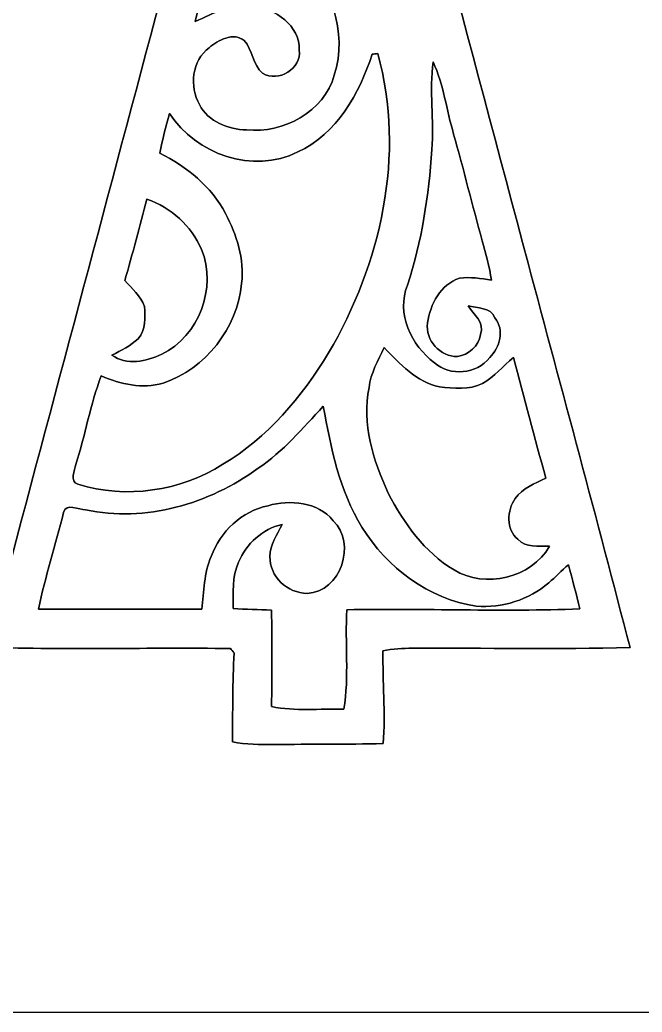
# Model space of a CAD drawing. Header units: centimetres. Extents: x -16.8 to 16.8, y -16.7 to 16.7.
# Drawn here: x -5.09 to 6.13, y -16.67 to 1.23 of the extents above; entities that cross this region are included whole.
import ezdxf

# ---------------------------------------------------------------- set-up
doc = ezdxf.new("R2010")
doc.units = ezdxf.units.CM
doc.header["$MEASUREMENT"] = 0
doc.layers.add('Layer 1', color=7, linetype='Continuous')

msp = doc.modelspace()

# ---------------------------------------------------------------- linework, layer by layer
at = {"layer": 'Layer 1', "color": 7}
for points, knots in [([(-16.77458, 16.66875), (-16.77458, 16.66875), (16.77458, 16.66875), (16.77458, 16.66875), (16.77458, 16.66875), (16.77458, 16.66875), (16.77458, -16.66875), (16.77458, -16.66875), (16.77458, -16.66875), (16.77458, -16.66875), (-16.77458, -16.66875), (-16.77458, -16.66875), (-16.77458, -16.66875), (-16.77458, -16.66875), (-16.77458, 16.66875), (-16.77458, 16.66875), (-16.77458, 16.66875), (-16.77458, 16.66875), (-16.77458, 16.66875), (-16.77458, 16.66875)], [0, 0, 0, 0, 0.16666667, 0.16666667, 0.16666667, 0.16666667, 0.33333333, 0.33333333, 0.33333333, 0.33333333, 0.5, 0.5, 0.5, 0.5, 0.66666667, 0.66666667, 0.66666667, 0.66666667, 1, 1, 1, 1]), ([(-0.13864, 10.69128), (-1.98191, 3.76449), (-3.82693, -3.16195), (-5.67231, -10.08839), (-5.67231, -10.08839), (-4.21428, -10.13531), (-2.75414, -10.08944), (-1.29505, -10.11026), (-1.29505, -10.11026), (-1.27353, -10.13566), (-1.2513, -10.16106), (-1.22908, -10.18681), (-1.22908, -10.18681), (-1.25518, -10.72092), (-1.25342, -11.25573), (-1.25942, -11.79054), (-1.25942, -11.79054), (-1.01529, -11.85228), (-0.76129, -11.83464), (-0.51153, -11.84134), (-0.51153, -11.84134), (0.14534, -11.83358), (0.80222, -11.84134), (1.45909, -11.82476), (1.45909, -11.82476), (1.50354, -11.26807), (1.44851, -10.70857), (1.45556, -10.15118), (1.45556, -10.15118), (1.63195, -10.11132), (1.81257, -10.10814), (1.99284, -10.10356), (1.99284, -10.10356), (3.29882, -10.10003), (4.60516, -10.12543), (5.91114, -10.09227), (5.91114, -10.09227), (5.31072, -7.77804), (4.69053, -5.46841), (4.07176, -3.15912), (4.07176, -3.15912), (3.01801, 0.81703), (1.95263, 4.79002), (0.89958, 8.76653), (0.89958, 8.76653), (0.63112, 9.70492), (0.41945, 10.65918), (0.1203, 11.58875), (0.1203, 11.58875), (0.00282, 11.29947), (-0.0568, 10.9915), (-0.13864, 10.69128), (-0.13864, 10.69128), (-0.13864, 10.69128), (-0.13864, 10.69128), (-0.13864, 10.69128)], [0, 0, 0, 0, 0.06666667, 0.06666667, 0.06666667, 0.06666667, 0.13333333, 0.13333333, 0.13333333, 0.13333333, 0.2, 0.2, 0.2, 0.2, 0.26666667, 0.26666667, 0.26666667, 0.26666667, 0.33333333, 0.33333333, 0.33333333, 0.33333333, 0.4, 0.4, 0.4, 0.4, 0.46666667, 0.46666667, 0.46666667, 0.46666667, 0.53333333, 0.53333333, 0.53333333, 0.53333333, 0.6, 0.6, 0.6, 0.6, 0.66666667, 0.66666667, 0.66666667, 0.66666667, 0.73333333, 0.73333333, 0.73333333, 0.73333333, 0.8, 0.8, 0.8, 0.8, 0.86666667, 0.86666667, 0.86666667, 0.86666667, 1, 1, 1, 1]), ([(-1.31657, 3.57399), (-0.81104, 3.296), (-0.4004, 2.8769), (-0.01799, 2.45145), (-0.01799, 2.45145), (0.49953, 1.85385), (0.82726, 1.016), (0.57856, 0.23072), (0.57856, 0.23072), (0.3937, -0.43251), (-0.34537, -0.82056), (-1.00401, -0.7553), (-1.00401, -0.7553), (-1.33456, -0.7493), (-1.69369, -0.60748), (-1.85244, -0.29951), (-1.85244, -0.29951), (-2.03588, 0.02187), (-1.99319, 0.5013), (-1.67781, 0.72566), (-1.67781, 0.72566), (-1.51518, 0.86713), (-1.24389, 1.01071), (-1.04704, 0.8576), (-1.04704, 0.8576), (-0.89112, 0.6858), (-0.89288, 0.42616), (-0.7179, 0.2667), (-0.7179, 0.2667), (-0.42686, 0.09384), (-0.00776, 0.34749), (-0.05327, 0.68792), (-0.05327, 0.68792), (-0.04163, 1.13065), (-0.48613, 1.43051), (-0.88547, 1.4792), (-0.88547, 1.4792), (-1.26118, 1.54728), (-1.59914, 1.34444), (-1.92793, 1.19909), (-1.92793, 1.19909), (-1.76142, 1.99919), (-1.51236, 2.78024), (-1.31657, 3.57399)], [0, 0, 0, 0, 0.08333333, 0.08333333, 0.08333333, 0.08333333, 0.16666667, 0.16666667, 0.16666667, 0.16666667, 0.25, 0.25, 0.25, 0.25, 0.33333333, 0.33333333, 0.33333333, 0.33333333, 0.41666667, 0.41666667, 0.41666667, 0.41666667, 0.5, 0.5, 0.5, 0.5, 0.58333333, 0.58333333, 0.58333333, 0.58333333, 0.66666667, 0.66666667, 0.66666667, 0.66666667, 0.75, 0.75, 0.75, 0.75, 0.83333333, 0.83333333, 0.83333333, 0.83333333, 1, 1, 1, 1]), ([(1.2633, 0.61101), (1.28764, 0.61348), (1.33597, 0.61877), (1.36031, 0.62124), (1.36031, 0.62124), (1.87149, -1.20368), (1.41534, -3.17324), (0.4759, -4.77908), (0.4759, -4.77908), (-0.0067, -5.57177), (-0.62265, -6.31119), (-1.43193, -6.78639), (-1.43193, -6.78639), (-2.19639, -7.27251), (-3.17782, -7.41715), (-4.04424, -7.14693), (-4.04424, -7.14693), (-4.20652, -7.09824), (-4.10034, -6.89116), (-4.08164, -6.78956), (-4.08164, -6.78956), (-3.91442, -6.26145), (-3.82235, -5.71041), (-3.62338, -5.19289), (-3.62338, -5.19289), (-3.2766, -5.34494), (-2.8829, -5.43207), (-2.51001, -5.32306), (-2.51001, -5.32306), (-1.74237, -5.0673), (-1.16875, -4.32894), (-1.09361, -3.52566), (-1.09361, -3.52566), (-1.03611, -3.08892), (-1.18498, -2.6483), (-1.38218, -2.26448), (-1.38218, -2.26448), (-1.63971, -1.77518), (-2.08209, -1.42028), (-2.56787, -1.17546), (-2.56787, -1.17546), (-2.51601, -0.93521), (-2.47015, -0.6925), (-2.39078, -0.45932), (-2.39078, -0.45932), (-1.91488, -1.19874), (-0.88653, -1.55716), (-0.08114, -1.15358), (-0.08114, -1.15358), (0.62653, -0.83009), (1.02941, -0.09772), (1.2633, 0.61101)], [0, 0, 0, 0, 0.07142857, 0.07142857, 0.07142857, 0.07142857, 0.14285714, 0.14285714, 0.14285714, 0.14285714, 0.21428571, 0.21428571, 0.21428571, 0.21428571, 0.28571429, 0.28571429, 0.28571429, 0.28571429, 0.35714286, 0.35714286, 0.35714286, 0.35714286, 0.42857143, 0.42857143, 0.42857143, 0.42857143, 0.5, 0.5, 0.5, 0.5, 0.57142857, 0.57142857, 0.57142857, 0.57142857, 0.64285714, 0.64285714, 0.64285714, 0.64285714, 0.71428571, 0.71428571, 0.71428571, 0.71428571, 0.78571429, 0.78571429, 0.78571429, 0.78571429, 0.85714286, 0.85714286, 0.85714286, 0.85714286, 1, 1, 1, 1]), ([(2.35973, 0.47308), (2.55094, 0.05962), (2.60174, -0.39652), (2.73015, -0.82973), (2.73015, -0.82973), (2.90971, -1.46897), (3.06776, -2.1142), (3.24767, -2.75343), (3.24767, -2.75343), (3.31011, -2.98909), (3.37502, -3.2258), (3.41348, -3.46745), (3.41348, -3.46745), (3.22333, -3.43676), (3.02648, -3.40043), (2.83492, -3.43253), (2.83492, -3.43253), (2.49237, -3.54224), (2.30787, -3.89996), (2.26131, -4.23545), (2.26131, -4.23545), (2.21051, -4.54378), (2.49061, -4.85528), (2.8, -4.84258), (2.8, -4.84258), (2.99967, -4.81647), (3.18558, -4.65032), (3.21275, -4.44747), (3.21275, -4.44747), (3.29812, -4.22592), (3.08998, -4.08799), (2.99014, -3.92642), (2.99014, -3.92642), (3.14854, -3.97898), (3.4036, -3.94511), (3.47451, -4.14479), (3.47451, -4.14479), (3.65301, -4.36421), (3.56164, -4.67678), (3.38067, -4.86198), (3.38067, -4.86198), (3.15136, -5.16396), (2.66453, -5.20347), (2.38266, -4.95476), (2.38266, -4.95476), (1.96815, -4.6482), (1.69086, -4.058), (1.89724, -3.55494), (1.89724, -3.55494), (2.15406, -2.76507), (2.286, -1.93746), (2.33574, -1.11019), (2.33574, -1.11019), (2.37843, -0.58314), (2.29094, -0.05151), (2.35973, 0.47308)], [0, 0, 0, 0, 0.06666667, 0.06666667, 0.06666667, 0.06666667, 0.13333333, 0.13333333, 0.13333333, 0.13333333, 0.2, 0.2, 0.2, 0.2, 0.26666667, 0.26666667, 0.26666667, 0.26666667, 0.33333333, 0.33333333, 0.33333333, 0.33333333, 0.4, 0.4, 0.4, 0.4, 0.46666667, 0.46666667, 0.46666667, 0.46666667, 0.53333333, 0.53333333, 0.53333333, 0.53333333, 0.6, 0.6, 0.6, 0.6, 0.66666667, 0.66666667, 0.66666667, 0.66666667, 0.73333333, 0.73333333, 0.73333333, 0.73333333, 0.8, 0.8, 0.8, 0.8, 0.86666667, 0.86666667, 0.86666667, 0.86666667, 1, 1, 1, 1]), ([(-2.80106, -2.00413), (-2.36467, -2.15124), (-2.00025, -2.48849), (-1.81539, -2.90971), (-1.81539, -2.90971), (-1.5367, -3.60257), (-1.85808, -4.47534), (-2.53471, -4.80307), (-2.53471, -4.80307), (-2.80811, -4.93042), (-3.17218, -5.01227), (-3.43112, -4.81753), (-3.43112, -4.81753), (-3.26531, -4.73357), (-3.09386, -4.65032), (-2.95804, -4.52155), (-2.95804, -4.52155), (-2.8194, -4.36457), (-2.83281, -4.13173), (-2.84409, -3.93841), (-2.84409, -3.93841), (-2.91677, -3.75214), (-3.07023, -3.61809), (-3.20005, -3.47239), (-3.20005, -3.47239), (-3.05647, -2.98556), (-2.93405, -2.49343), (-2.80106, -2.00413)], [0, 0, 0, 0, 0.125, 0.125, 0.125, 0.125, 0.25, 0.25, 0.25, 0.25, 0.375, 0.375, 0.375, 0.375, 0.5, 0.5, 0.5, 0.5, 0.625, 0.625, 0.625, 0.625, 0.75, 0.75, 0.75, 0.75, 1, 1, 1, 1]), ([(1.4792, -4.68242), (1.75895, -4.97699), (2.05987, -5.30366), (2.47544, -5.39009), (2.47544, -5.39009), (2.72979, -5.4162), (3.01343, -5.45324), (3.24979, -5.32906), (3.24979, -5.32906), (3.4604, -5.20382), (3.62444, -5.01967), (3.80859, -4.86128), (3.80859, -4.86128), (3.99732, -5.58765), (4.19312, -6.31225), (4.39244, -7.03615), (4.39244, -7.03615), (4.19488, -7.13528), (3.97581, -7.21748), (3.8414, -7.40339), (3.8414, -7.40339), (3.68935, -7.61965), (3.66995, -7.95972), (3.88973, -8.13999), (3.88973, -8.13999), (4.0319, -8.30086), (4.26544, -8.25147), (4.45735, -8.26523), (4.45735, -8.26523), (4.1342, -8.84484), (3.29565, -9.03358), (2.7372, -8.69033), (2.7372, -8.69033), (2.2031, -8.37318), (1.83233, -7.84825), (1.55046, -7.30603), (1.55046, -7.30603), (1.27706, -6.71689), (1.07597, -6.05367), (1.20509, -5.40138), (1.20509, -5.40138), (1.23825, -5.14279), (1.3656, -4.91208), (1.4792, -4.68242)], [0, 0, 0, 0, 0.08333333, 0.08333333, 0.08333333, 0.08333333, 0.16666667, 0.16666667, 0.16666667, 0.16666667, 0.25, 0.25, 0.25, 0.25, 0.33333333, 0.33333333, 0.33333333, 0.33333333, 0.41666667, 0.41666667, 0.41666667, 0.41666667, 0.5, 0.5, 0.5, 0.5, 0.58333333, 0.58333333, 0.58333333, 0.58333333, 0.66666667, 0.66666667, 0.66666667, 0.66666667, 0.75, 0.75, 0.75, 0.75, 0.83333333, 0.83333333, 0.83333333, 0.83333333, 1, 1, 1, 1]), ([(-0.79481, -6.85941), (-0.34361, -6.55426), (0.00882, -6.13481), (0.37888, -5.74146), (0.37888, -5.74146), (0.51717, -6.49076), (0.66887, -7.26193), (1.07668, -7.9188), (1.07668, -7.9188), (1.524, -8.65082), (2.28071, -9.21632), (3.13831, -9.34579), (3.13831, -9.34579), (3.60221, -9.38036), (4.09257, -9.23537), (4.44465, -8.92422), (4.44465, -8.92422), (4.56953, -8.82297), (4.67607, -8.70232), (4.79884, -8.59861), (4.79884, -8.59861), (4.87221, -8.86319), (4.94383, -9.12848), (5.00592, -9.39624), (5.00592, -9.39624), (3.60539, -9.44527), (2.20486, -9.38812), (0.80433, -9.40929), (0.80433, -9.40929), (0.76694, -10.00689), (0.84984, -10.61367), (0.75001, -11.20669), (0.75001, -11.20669), (0.31679, -11.19082), (-0.12629, -11.24761), (-0.55351, -11.15589), (-0.55351, -11.15589), (-0.54434, -10.57592), (-0.54151, -9.99596), (-0.55457, -9.41634), (-0.55457, -9.41634), (-0.78634, -9.40682), (-1.01706, -9.40012), (-1.24813, -9.39094), (-1.24813, -9.39094), (-1.23261, -9.11225), (-1.27635, -8.81309), (-1.14759, -8.55451), (-1.14759, -8.55451), (-1.01318, -8.21866), (-0.71473, -7.95338), (-0.3616, -7.87047), (-0.3616, -7.87047), (-0.44485, -8.05956), (-0.59055, -8.23101), (-0.58208, -8.44867), (-0.58208, -8.44867), (-0.59514, -8.8071), (-0.26529, -9.11472), (0.08855, -9.11542), (0.08855, -9.11542), (0.69779, -9.08826), (0.98496, -8.21408), (0.55739, -7.80415), (0.55739, -7.80415), (0.28363, -7.45913), (-0.2219, -7.42456), (-0.61736, -7.53322), (-0.61736, -7.53322), (-1.08726, -7.63341), (-1.47814, -8.00135), (-1.64183, -8.44867), (-1.64183, -8.44867), (-1.77588, -8.74713), (-1.76883, -9.08121), (-1.81046, -9.40047), (-1.81046, -9.40047), (-2.79259, -9.40259), (-3.77472, -9.40294), (-4.75686, -9.40012), (-4.75686, -9.40012), (-4.63056, -8.81309), (-4.45629, -8.23736), (-4.30283, -7.65739), (-4.30283, -7.65739), (-4.26544, -7.47007), (-4.02061, -7.61436), (-3.91019, -7.60801), (-3.91019, -7.60801), (-2.82399, -7.83696), (-1.67958, -7.50323), (-0.79481, -6.85941)], [0, 0, 0, 0, 0.04166667, 0.04166667, 0.04166667, 0.04166667, 0.08333333, 0.08333333, 0.08333333, 0.08333333, 0.125, 0.125, 0.125, 0.125, 0.16666667, 0.16666667, 0.16666667, 0.16666667, 0.20833333, 0.20833333, 0.20833333, 0.20833333, 0.25, 0.25, 0.25, 0.25, 0.29166667, 0.29166667, 0.29166667, 0.29166667, 0.33333333, 0.33333333, 0.33333333, 0.33333333, 0.375, 0.375, 0.375, 0.375, 0.41666667, 0.41666667, 0.41666667, 0.41666667, 0.45833333, 0.45833333, 0.45833333, 0.45833333, 0.5, 0.5, 0.5, 0.5, 0.54166667, 0.54166667, 0.54166667, 0.54166667, 0.58333333, 0.58333333, 0.58333333, 0.58333333, 0.625, 0.625, 0.625, 0.625, 0.66666667, 0.66666667, 0.66666667, 0.66666667, 0.70833333, 0.70833333, 0.70833333, 0.70833333, 0.75, 0.75, 0.75, 0.75, 0.79166667, 0.79166667, 0.79166667, 0.79166667, 0.83333333, 0.83333333, 0.83333333, 0.83333333, 0.875, 0.875, 0.875, 0.875, 0.91666667, 0.91666667, 0.91666667, 0.91666667, 1, 1, 1, 1])]:
    msp.add_open_spline(points, degree=3, knots=knots, dxfattribs=at)
at = {"layer": 'Layer 1', "color": 251}
for points, knots in [([(-0.13864, 10.69128), (-0.0568, 10.9915), (0.00282, 11.29947), (0.1203, 11.58875), (0.1203, 11.58875), (0.41945, 10.65918), (0.63112, 9.70492), (0.89958, 8.76653), (0.89958, 8.76653), (1.95263, 4.79002), (3.01801, 0.81703), (4.07176, -3.15912), (4.07176, -3.15912), (4.69053, -5.46841), (5.31072, -7.77804), (5.91114, -10.09227), (5.91114, -10.09227), (4.60516, -10.12543), (3.29882, -10.10003), (1.99284, -10.10356), (1.99284, -10.10356), (1.81257, -10.10814), (1.63195, -10.11132), (1.45556, -10.15118), (1.45556, -10.15118), (1.44851, -10.70857), (1.50354, -11.26807), (1.45909, -11.82476), (1.45909, -11.82476), (0.80222, -11.84134), (0.14534, -11.83358), (-0.51153, -11.84134), (-0.51153, -11.84134), (-0.76129, -11.83464), (-1.01529, -11.85228), (-1.25942, -11.79054), (-1.25942, -11.79054), (-1.25342, -11.25573), (-1.25518, -10.72092), (-1.22908, -10.18681), (-1.22908, -10.18681), (-1.2513, -10.16106), (-1.27353, -10.13566), (-1.29505, -10.11026), (-1.29505, -10.11026), (-2.75414, -10.08944), (-4.21428, -10.13531), (-5.67231, -10.08839), (-5.67231, -10.08839), (-3.82693, -3.16195), (-1.98191, 3.76449), (-0.13864, 10.69128), (-0.13864, 10.69128), (-0.13864, 10.69128), (-0.13864, 10.69128), (-0.13864, 10.69128)], [0, 0, 0, 0, 0.06666667, 0.06666667, 0.06666667, 0.06666667, 0.13333333, 0.13333333, 0.13333333, 0.13333333, 0.2, 0.2, 0.2, 0.2, 0.26666667, 0.26666667, 0.26666667, 0.26666667, 0.33333333, 0.33333333, 0.33333333, 0.33333333, 0.4, 0.4, 0.4, 0.4, 0.46666667, 0.46666667, 0.46666667, 0.46666667, 0.53333333, 0.53333333, 0.53333333, 0.53333333, 0.6, 0.6, 0.6, 0.6, 0.66666667, 0.66666667, 0.66666667, 0.66666667, 0.73333333, 0.73333333, 0.73333333, 0.73333333, 0.8, 0.8, 0.8, 0.8, 0.86666667, 0.86666667, 0.86666667, 0.86666667, 1, 1, 1, 1]), ([(-1.31657, 3.57399), (-1.51236, 2.78024), (-1.76142, 1.99919), (-1.92793, 1.19909), (-1.92793, 1.19909), (-1.59914, 1.34444), (-1.26118, 1.54728), (-0.88547, 1.4792), (-0.88547, 1.4792), (-0.48613, 1.43051), (-0.04163, 1.13065), (-0.05327, 0.68792), (-0.05327, 0.68792), (-0.00776, 0.34749), (-0.42686, 0.09384), (-0.7179, 0.2667), (-0.7179, 0.2667), (-0.89288, 0.42616), (-0.89112, 0.6858), (-1.04704, 0.8576), (-1.04704, 0.8576), (-1.24389, 1.01071), (-1.51518, 0.86713), (-1.67781, 0.72566), (-1.67781, 0.72566), (-1.99319, 0.5013), (-2.03588, 0.02187), (-1.85244, -0.29951), (-1.85244, -0.29951), (-1.69369, -0.60748), (-1.33456, -0.7493), (-1.00401, -0.7553), (-1.00401, -0.7553), (-0.34537, -0.82056), (0.3937, -0.43251), (0.57856, 0.23072), (0.57856, 0.23072), (0.82726, 1.016), (0.49953, 1.85385), (-0.01799, 2.45145), (-0.01799, 2.45145), (-0.4004, 2.8769), (-0.81104, 3.296), (-1.31657, 3.57399), (-1.31657, 3.57399), (-1.31657, 3.57399), (-1.31657, 3.57399), (-1.31657, 3.57399)], [0, 0, 0, 0, 0.07692308, 0.07692308, 0.07692308, 0.07692308, 0.15384615, 0.15384615, 0.15384615, 0.15384615, 0.23076923, 0.23076923, 0.23076923, 0.23076923, 0.30769231, 0.30769231, 0.30769231, 0.30769231, 0.38461538, 0.38461538, 0.38461538, 0.38461538, 0.46153846, 0.46153846, 0.46153846, 0.46153846, 0.53846154, 0.53846154, 0.53846154, 0.53846154, 0.61538462, 0.61538462, 0.61538462, 0.61538462, 0.69230769, 0.69230769, 0.69230769, 0.69230769, 0.76923077, 0.76923077, 0.76923077, 0.76923077, 0.84615385, 0.84615385, 0.84615385, 0.84615385, 1, 1, 1, 1]), ([(1.2633, 0.61101), (1.02941, -0.09772), (0.62653, -0.83009), (-0.08114, -1.15358), (-0.08114, -1.15358), (-0.88653, -1.55716), (-1.91488, -1.19874), (-2.39078, -0.45932), (-2.39078, -0.45932), (-2.47015, -0.6925), (-2.51601, -0.93521), (-2.56787, -1.17546), (-2.56787, -1.17546), (-2.08209, -1.42028), (-1.63971, -1.77518), (-1.38218, -2.26448), (-1.38218, -2.26448), (-1.18498, -2.6483), (-1.03611, -3.08892), (-1.09361, -3.52566), (-1.09361, -3.52566), (-1.16875, -4.32894), (-1.74237, -5.0673), (-2.51001, -5.32306), (-2.51001, -5.32306), (-2.8829, -5.43207), (-3.2766, -5.34494), (-3.62338, -5.19289), (-3.62338, -5.19289), (-3.82235, -5.71041), (-3.91442, -6.26145), (-4.08164, -6.78956), (-4.08164, -6.78956), (-4.10034, -6.89116), (-4.20652, -7.09824), (-4.04424, -7.14693), (-4.04424, -7.14693), (-3.17782, -7.41715), (-2.19639, -7.27251), (-1.43193, -6.78639), (-1.43193, -6.78639), (-0.62265, -6.31119), (-0.0067, -5.57177), (0.4759, -4.77908), (0.4759, -4.77908), (1.41534, -3.17324), (1.87149, -1.20368), (1.36031, 0.62124), (1.36031, 0.62124), (1.33597, 0.61877), (1.28764, 0.61348), (1.2633, 0.61101), (1.2633, 0.61101), (1.2633, 0.61101), (1.2633, 0.61101), (1.2633, 0.61101)], [0, 0, 0, 0, 0.06666667, 0.06666667, 0.06666667, 0.06666667, 0.13333333, 0.13333333, 0.13333333, 0.13333333, 0.2, 0.2, 0.2, 0.2, 0.26666667, 0.26666667, 0.26666667, 0.26666667, 0.33333333, 0.33333333, 0.33333333, 0.33333333, 0.4, 0.4, 0.4, 0.4, 0.46666667, 0.46666667, 0.46666667, 0.46666667, 0.53333333, 0.53333333, 0.53333333, 0.53333333, 0.6, 0.6, 0.6, 0.6, 0.66666667, 0.66666667, 0.66666667, 0.66666667, 0.73333333, 0.73333333, 0.73333333, 0.73333333, 0.8, 0.8, 0.8, 0.8, 0.86666667, 0.86666667, 0.86666667, 0.86666667, 1, 1, 1, 1]), ([(2.35973, 0.47308), (2.29094, -0.05151), (2.37843, -0.58314), (2.33574, -1.11019), (2.33574, -1.11019), (2.286, -1.93746), (2.15406, -2.76507), (1.89724, -3.55494), (1.89724, -3.55494), (1.69086, -4.058), (1.96815, -4.6482), (2.38266, -4.95476), (2.38266, -4.95476), (2.66453, -5.20347), (3.15136, -5.16396), (3.38067, -4.86198), (3.38067, -4.86198), (3.56164, -4.67678), (3.65301, -4.36421), (3.47451, -4.14479), (3.47451, -4.14479), (3.4036, -3.94511), (3.14854, -3.97898), (2.99014, -3.92642), (2.99014, -3.92642), (3.08998, -4.08799), (3.29812, -4.22592), (3.21275, -4.44747), (3.21275, -4.44747), (3.18558, -4.65032), (2.99967, -4.81647), (2.8, -4.84258), (2.8, -4.84258), (2.49061, -4.85528), (2.21051, -4.54378), (2.26131, -4.23545), (2.26131, -4.23545), (2.30787, -3.89996), (2.49237, -3.54224), (2.83492, -3.43253), (2.83492, -3.43253), (3.02648, -3.40043), (3.22333, -3.43676), (3.41348, -3.46745), (3.41348, -3.46745), (3.37502, -3.2258), (3.31011, -2.98909), (3.24767, -2.75343), (3.24767, -2.75343), (3.06776, -2.1142), (2.90971, -1.46897), (2.73015, -0.82973), (2.73015, -0.82973), (2.60174, -0.39652), (2.55094, 0.05962), (2.35973, 0.47308), (2.35973, 0.47308), (2.35973, 0.47308), (2.35973, 0.47308), (2.35973, 0.47308)], [0, 0, 0, 0, 0.0625, 0.0625, 0.0625, 0.0625, 0.125, 0.125, 0.125, 0.125, 0.1875, 0.1875, 0.1875, 0.1875, 0.25, 0.25, 0.25, 0.25, 0.3125, 0.3125, 0.3125, 0.3125, 0.375, 0.375, 0.375, 0.375, 0.4375, 0.4375, 0.4375, 0.4375, 0.5, 0.5, 0.5, 0.5, 0.5625, 0.5625, 0.5625, 0.5625, 0.625, 0.625, 0.625, 0.625, 0.6875, 0.6875, 0.6875, 0.6875, 0.75, 0.75, 0.75, 0.75, 0.8125, 0.8125, 0.8125, 0.8125, 0.875, 0.875, 0.875, 0.875, 1, 1, 1, 1]), ([(-2.80106, -2.00413), (-2.93405, -2.49343), (-3.05647, -2.98556), (-3.20005, -3.47239), (-3.20005, -3.47239), (-3.07023, -3.61809), (-2.91677, -3.75214), (-2.84409, -3.93841), (-2.84409, -3.93841), (-2.83281, -4.13173), (-2.8194, -4.36457), (-2.95804, -4.52155), (-2.95804, -4.52155), (-3.09386, -4.65032), (-3.26531, -4.73357), (-3.43112, -4.81753), (-3.43112, -4.81753), (-3.17218, -5.01227), (-2.80811, -4.93042), (-2.53471, -4.80307), (-2.53471, -4.80307), (-1.85808, -4.47534), (-1.5367, -3.60257), (-1.81539, -2.90971), (-1.81539, -2.90971), (-2.00025, -2.48849), (-2.36467, -2.15124), (-2.80106, -2.00413), (-2.80106, -2.00413), (-2.80106, -2.00413), (-2.80106, -2.00413), (-2.80106, -2.00413)], [0, 0, 0, 0, 0.11111111, 0.11111111, 0.11111111, 0.11111111, 0.22222222, 0.22222222, 0.22222222, 0.22222222, 0.33333333, 0.33333333, 0.33333333, 0.33333333, 0.44444444, 0.44444444, 0.44444444, 0.44444444, 0.55555556, 0.55555556, 0.55555556, 0.55555556, 0.66666667, 0.66666667, 0.66666667, 0.66666667, 0.77777778, 0.77777778, 0.77777778, 0.77777778, 1, 1, 1, 1]), ([(1.4792, -4.68242), (1.3656, -4.91208), (1.23825, -5.14279), (1.20509, -5.40138), (1.20509, -5.40138), (1.07597, -6.05367), (1.27706, -6.71689), (1.55046, -7.30603), (1.55046, -7.30603), (1.83233, -7.84825), (2.2031, -8.37318), (2.7372, -8.69033), (2.7372, -8.69033), (3.29565, -9.03358), (4.1342, -8.84484), (4.45735, -8.26523), (4.45735, -8.26523), (4.26544, -8.25147), (4.0319, -8.30086), (3.88973, -8.13999), (3.88973, -8.13999), (3.66995, -7.95972), (3.68935, -7.61965), (3.8414, -7.40339), (3.8414, -7.40339), (3.97581, -7.21748), (4.19488, -7.13528), (4.39244, -7.03615), (4.39244, -7.03615), (4.19312, -6.31225), (3.99732, -5.58765), (3.80859, -4.86128), (3.80859, -4.86128), (3.62444, -5.01967), (3.4604, -5.20382), (3.24979, -5.32906), (3.24979, -5.32906), (3.01343, -5.45324), (2.72979, -5.4162), (2.47544, -5.39009), (2.47544, -5.39009), (2.05987, -5.30366), (1.75895, -4.97699), (1.4792, -4.68242), (1.4792, -4.68242), (1.4792, -4.68242), (1.4792, -4.68242), (1.4792, -4.68242)], [0, 0, 0, 0, 0.07692308, 0.07692308, 0.07692308, 0.07692308, 0.15384615, 0.15384615, 0.15384615, 0.15384615, 0.23076923, 0.23076923, 0.23076923, 0.23076923, 0.30769231, 0.30769231, 0.30769231, 0.30769231, 0.38461538, 0.38461538, 0.38461538, 0.38461538, 0.46153846, 0.46153846, 0.46153846, 0.46153846, 0.53846154, 0.53846154, 0.53846154, 0.53846154, 0.61538462, 0.61538462, 0.61538462, 0.61538462, 0.69230769, 0.69230769, 0.69230769, 0.69230769, 0.76923077, 0.76923077, 0.76923077, 0.76923077, 0.84615385, 0.84615385, 0.84615385, 0.84615385, 1, 1, 1, 1]), ([(-0.79481, -6.85941), (-1.67958, -7.50323), (-2.82399, -7.83696), (-3.91019, -7.60801), (-3.91019, -7.60801), (-4.02061, -7.61436), (-4.26544, -7.47007), (-4.30283, -7.65739), (-4.30283, -7.65739), (-4.45629, -8.23736), (-4.63056, -8.81309), (-4.75686, -9.40012), (-4.75686, -9.40012), (-3.77472, -9.40294), (-2.79259, -9.40259), (-1.81046, -9.40047), (-1.81046, -9.40047), (-1.76883, -9.08121), (-1.77588, -8.74713), (-1.64183, -8.44867), (-1.64183, -8.44867), (-1.47814, -8.00135), (-1.08726, -7.63341), (-0.61736, -7.53322), (-0.61736, -7.53322), (-0.2219, -7.42456), (0.28363, -7.45913), (0.55739, -7.80415), (0.55739, -7.80415), (0.98496, -8.21408), (0.69779, -9.08826), (0.08855, -9.11542), (0.08855, -9.11542), (-0.26529, -9.11472), (-0.59514, -8.8071), (-0.58208, -8.44867), (-0.58208, -8.44867), (-0.59055, -8.23101), (-0.44485, -8.05956), (-0.3616, -7.87047), (-0.3616, -7.87047), (-0.71473, -7.95338), (-1.01318, -8.21866), (-1.14759, -8.55451), (-1.14759, -8.55451), (-1.27635, -8.81309), (-1.23261, -9.11225), (-1.24813, -9.39094), (-1.24813, -9.39094), (-1.01706, -9.40012), (-0.78634, -9.40682), (-0.55457, -9.41634), (-0.55457, -9.41634), (-0.54151, -9.99596), (-0.54434, -10.57592), (-0.55351, -11.15589), (-0.55351, -11.15589), (-0.12629, -11.24761), (0.31679, -11.19082), (0.75001, -11.20669), (0.75001, -11.20669), (0.84984, -10.61367), (0.76694, -10.00689), (0.80433, -9.40929), (0.80433, -9.40929), (2.20486, -9.38812), (3.60539, -9.44527), (5.00592, -9.39624), (5.00592, -9.39624), (4.94383, -9.12848), (4.87221, -8.86319), (4.79884, -8.59861), (4.79884, -8.59861), (4.67607, -8.70232), (4.56953, -8.82297), (4.44465, -8.92422), (4.44465, -8.92422), (4.09257, -9.23537), (3.60221, -9.38036), (3.13831, -9.34579), (3.13831, -9.34579), (2.28071, -9.21632), (1.524, -8.65082), (1.07668, -7.9188), (1.07668, -7.9188), (0.66887, -7.26193), (0.51717, -6.49076), (0.37888, -5.74146), (0.37888, -5.74146), (0.00882, -6.13481), (-0.34361, -6.55426), (-0.79481, -6.85941)], [0, 0, 0, 0, 0.04166667, 0.04166667, 0.04166667, 0.04166667, 0.08333333, 0.08333333, 0.08333333, 0.08333333, 0.125, 0.125, 0.125, 0.125, 0.16666667, 0.16666667, 0.16666667, 0.16666667, 0.20833333, 0.20833333, 0.20833333, 0.20833333, 0.25, 0.25, 0.25, 0.25, 0.29166667, 0.29166667, 0.29166667, 0.29166667, 0.33333333, 0.33333333, 0.33333333, 0.33333333, 0.375, 0.375, 0.375, 0.375, 0.41666667, 0.41666667, 0.41666667, 0.41666667, 0.45833333, 0.45833333, 0.45833333, 0.45833333, 0.5, 0.5, 0.5, 0.5, 0.54166667, 0.54166667, 0.54166667, 0.54166667, 0.58333333, 0.58333333, 0.58333333, 0.58333333, 0.625, 0.625, 0.625, 0.625, 0.66666667, 0.66666667, 0.66666667, 0.66666667, 0.70833333, 0.70833333, 0.70833333, 0.70833333, 0.75, 0.75, 0.75, 0.75, 0.79166667, 0.79166667, 0.79166667, 0.79166667, 0.83333333, 0.83333333, 0.83333333, 0.83333333, 0.875, 0.875, 0.875, 0.875, 0.91666667, 0.91666667, 0.91666667, 0.91666667, 1, 1, 1, 1])]:
    msp.add_open_spline(points, degree=3, knots=knots, dxfattribs=at)

doc.saveas('drawing.dxf')
